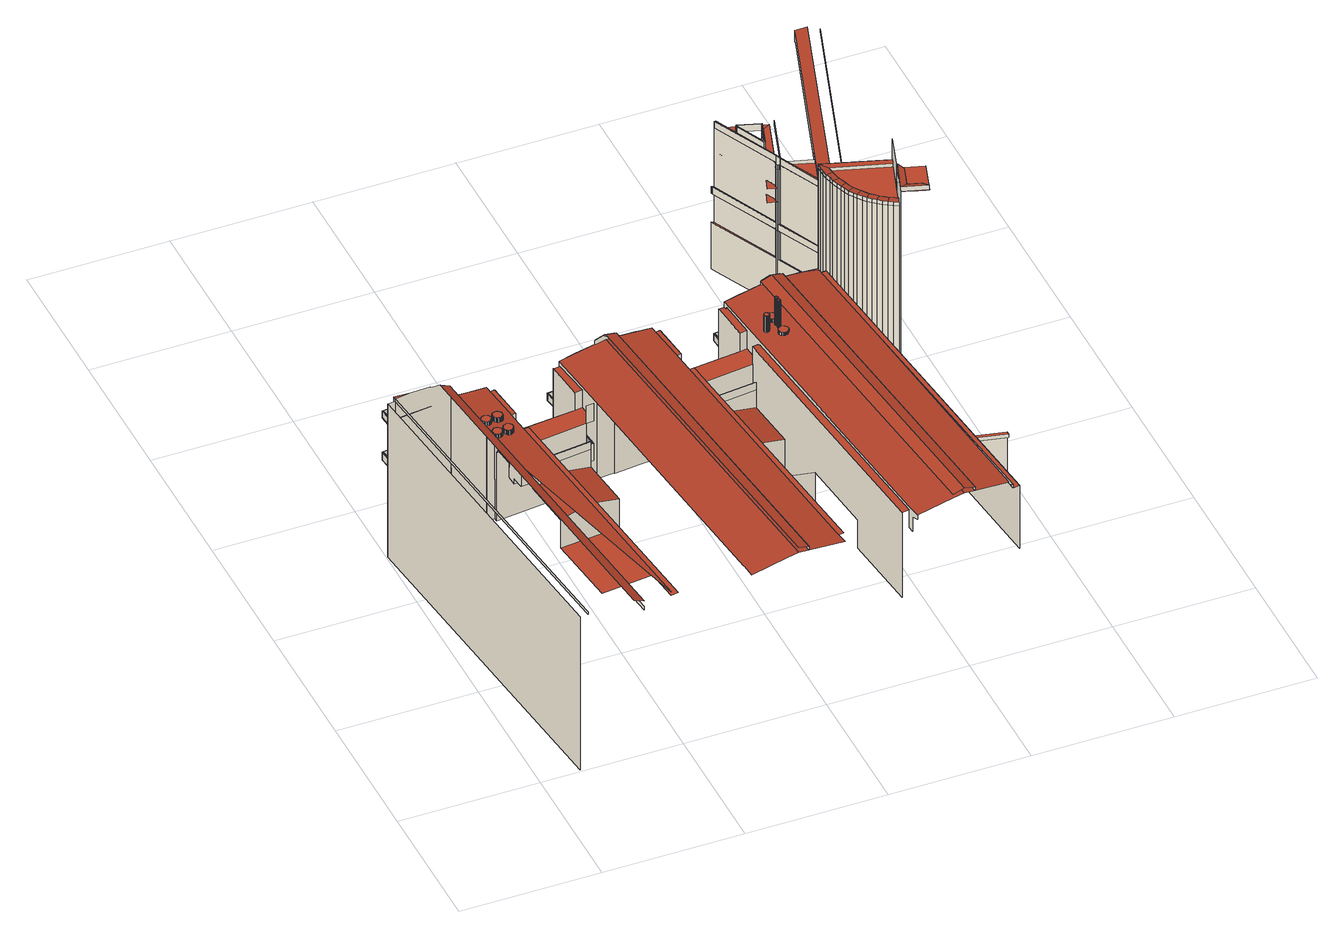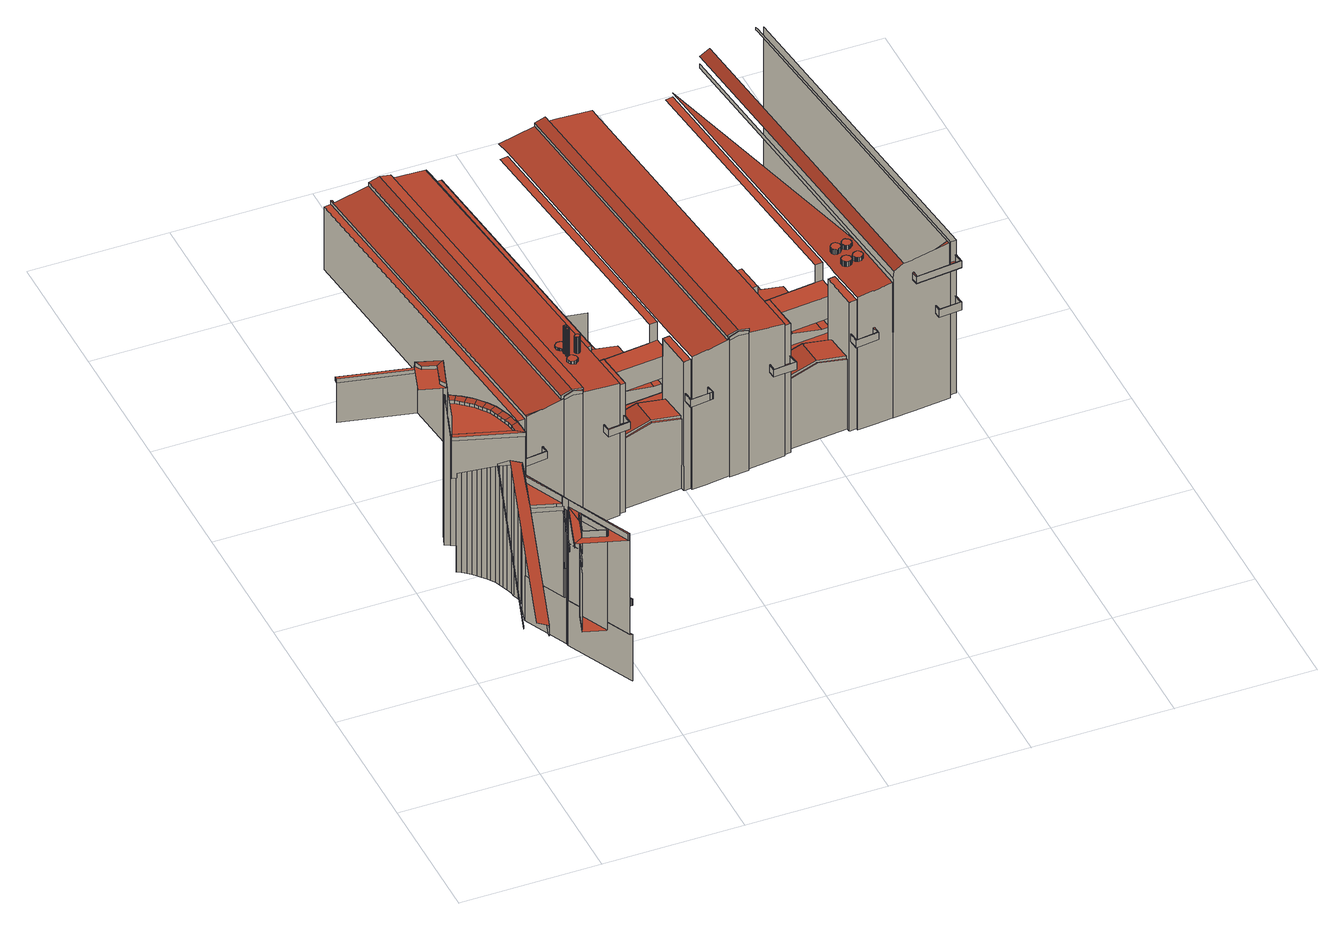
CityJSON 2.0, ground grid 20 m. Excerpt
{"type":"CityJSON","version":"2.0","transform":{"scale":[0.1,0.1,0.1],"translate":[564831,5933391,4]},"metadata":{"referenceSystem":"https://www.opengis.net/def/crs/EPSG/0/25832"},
"CityObjects":{
"building1":{"type":"Building","attributes":{"Grundfläche 2D":"19094.941454","Grundhöhe NN":"4.316"},"children":["building1-1","building1-2","building1-3","building1-4","building1-5","building1-6","building1-7","building1-8","building1-9","building1-10","building1-11","building1-12","building1-13","building1-14","building1-15","building1-16","building1-17","building1-18","building1-19","building1-20","building1-21","building1-22","building1-23","building1-24","building1-25","building1-26","building1-27","building1-28","building1-29"],"geometry":[{"type":"MultiSurface","lod":"3","boundaries":[[[0,1,2,3]],[[4,5,6,7,8,9,10,11,12]],[[13,14,15,16]],[[13,16,17,18,19,20,18,21,22,0,3,23,12,11,24]],[[17,25,26,18]],[[27,21,18,26]],[[28,29,30,20,19,18,26,31]],[[26,18,20,30,29,28]],[[9,8,32]],[[11,10,33,34,35,14,13,24]],[[32,8,36]],[[15,37,38,39,25,17,16]],[[14,35,37,15]],[[40,41,42,43]],[[33,10,9,32,36,44,45,43,42,46,47,48,49,27,26,28,31,26,25,39,38,34]],[[35,34,38,37]],[[50,51,52,47,46,53,54,55,56,57]],[[58,59,60,61]],[[62,63,51,50,57,64,65,66,67]],[[68,69,70,71,72,52,51,63,62,67,69,68,73]],[[74,75,76,77,78,79]],[[80,79,78,81]],[[82,83,61,60]],[[84,74,79,80]],[[73,68,69,85,86,87,88,89]],[[76,90,91,77]],[[92,93,94,95]],[[85,96,70,69]],[[97,98,99,100,95,94]],[[101,102,103,104]],[[105,106,107,108,109,97,94,93,91,90,110,111]],[[112,113,96,85,86,87,86,85,100,99,98,97,109]],[[114,115,116,117]],[[118,84,80,119]],[[101,115,114,120,102]],[[111,121,122,105]],[[123,124,107,106]],[[118,125,126,127,75,74,84]],[[128,129,130,131,81,78,77,91]],[[80,81,131,132,119]],[[76,75,127,133,134,135,110,90]],[[136,137,138,139,140,141]],[[140,139,104,103,142]],[[111,110,135,143,121]],[[93,92,83,82,144,145,146,147]],[[122,148,149,123,106,105]],[[144,82,137,136]],[[102,120,142,103]],[[91,93,147,128]],[[150,151,108,107,124]],[[125,118,119,132]],[[121,143,148,122]],[[150,124,123,149]],[[152,132,131,130]],[[145,144,153,154]],[[126,125,132,152]],[[134,133,129,128]],[[147,146,155,156]],[[149,148,143,135,134,128,147,156,157,158,151,150]],[[152,130,129,133,127,126]],[[159,160,161,157,156,155]],[[162,163,164,165,166,158,157,161,160,159,163,162,167]],[[164,163,168,169]],[[170,171,172,173,174,175,176,177,178,179,180,181,182]],[[167,162,163,168,183,184,185,186]],[[184,168,163,162,167,186,185]],[[183,168,174,173,172,171,187,169,168,184]],[[188,189,190,191,192]],[[188,192,193,194]],[[195,187,171,170]],[[196,197,195,170,182]],[[181,198,199,200,190,189,188,194,201]],[[202,196,182,181,180,193,203,204,205,206,207,208,209]],[[210,197,196,202]],[[211,212,213,214,215,216]],[[217,218,219,220,221,210,202,209,208,207,218,217,222]],[[223,224,225,226,227,228,229,230]],[[223,231,232,224]],[[231,223,230,233]],[[234,235,212,211]],[[222,217,218,236,237,238,239,240]],[[241,242,243,244]],[[245,229,228,246]],[[218,236,247,219]],[[248,249,250,251,241,244]],[[252,253,254,255]],[[256,257,258,259,260,248,244,243,245,246,261,262]],[[263,264,265,266]],[[267,268,247,236,237,238,237,236,251,250,249,248,260]],[[269,263,266,270,271]],[[272,232,231,273]],[[274,275,256,262]],[[252,265,264,276,253]],[[277,278,258,257]],[[279,280,234,281]],[[226,282,283,227]],[[272,284,285,286,225,224,232]],[[230,229,245,287,288,289,290,233]],[[291,292,293,255,254]],[[242,235,234,280,294,295,296,243]],[[231,233,290,297,273]],[[279,281,298,293,292,299]],[[262,261,300,301,274]],[[275,302,303,277,257,256]],[[291,276,264,263,269,304,305,306,307,308,309,310,311,312,313,314,315,280,279,299,292]],[[261,246,228,227,283,316,317,300]],[[245,243,296,287]],[[318,319,259,258,278]],[[291,254,253,276]],[[320,321,295,294,322,323,324,325,326,327,328,329,330,331,332,333,334,335]],[[312,323,322,315,314,313]],[[284,272,273,297]],[[302,275,274,301]],[[318,278,277,303]],[[336,285,284,297]],[[336,297,290,289]],[[294,280,315,322]],[[303,302,301,300,317,287,296,337,338,339,319,318]],[[337,296,295,321]],[[287,317,316,288]],[[283,282,286,285,336,289,288,316]],[[320,340,341,338,337,321]],[[342,335,343,344,345,339,338,341,340,320,335,342,346]],[[347,348,349,350,351,352,333,332,331,330,353,354]],[[355,343,335,334]],[[356,357,358,346,342,335,334,359]],[[360,361,362,363,364]],[[365,366,355,334,359,356,359,334,333,352,351,350,367]],[[364,368,369,370,360]],[[369,368,371,372]],[[373,367,350,349]],[[374,375,376,377,378,379,348,347,354,371,380]],[[381,362,361,360,370,369,372,382,347,383]],[[379,384,373,349,348]],[[385,384,379,378]],[[386,387,388,389,390,391,392,393,394]],[[395,396,376,375,397,398,399]],[[400,395,401,402,403,385,378,377,404,396,395,400,405]],[[398,397,392,391,406,407]],[[404,377,376]],[[408,409,410,411,399,395,400,405]],[[396,404,376]],[[395,399,412,401]],[[413,414,412,399,411,410,411,399,398,407,406,391,390]],[[415,416,417,387,386]],[[418,389,388,419]],[[420,421,422,423]],[[424,425,421,420]],[[421,426,427,422]],[[425,428,426,421]],[[429,420,423,430]],[[431,424,420,429]],[[426,432,433,427]],[[428,434,432,426]],[[435,436,437,438,439,440]],[[441,429,430,442]],[[443,431,429,441]],[[432,444,445,433]],[[434,446,444,432]],[[447,441,442,448]],[[449,443,441,447]],[[444,450,451,445]],[[446,452,450,444]],[[438,453,454,455,456,457,458,440,439]],[[459,460,461,462]],[[463,447,448,464]],[[465,449,447,463]],[[450,466,467,451]],[[452,468,466,450]],[[423,422,427,469,470,471]],[[472,463,464,473]],[[474,465,463,472]],[[442,430,423,471,475,476]],[[466,477,478,467]],[[468,479,477,466]],[[480,481,482,483,484,485,486,487,485,488,489,490,488,456,455,491,492,493,491,480,494,495]],[[427,433,445,496,497,469]],[[464,448,442,476,498,499,473]],[[500,501,502,501]],[[503,504,505,504]],[[445,451,467,506,507,496]],[[477,508,509,478]],[[479,510,508,477]],[[471,470,511,512]],[[470,469,513,511]],[[475,471,512,514]],[[469,497,515,513]],[[476,475,514,516]],[[500,517,518,519,520,521,522,480,495,494,502,501]],[[503,523,524,525,526,527,528,491,493,492,505,504]],[[518,517,500,501,502,494,480,522,521,520,519]],[[524,523,503,504,505,492,491,528,527,526,525]],[[529,515,497,496]],[[530,531,532,533]],[[534,535,536,537]],[[538,524,525,539]],[[525,524,518,519]],[[530,519,518,531]],[[540,520,519,530]],[[531,541,542,532]],[[534,543,544,535]],[[538,545,523,524]],[[540,530,533,546]],[[526,525,519,520]],[[437,537,536,547,438]],[[548,539,525,526,549]],[[524,523,550,517,518]],[[551,541,531,518,517]],[[508,552,553,509]],[[510,554,552,508]],[[498,476,516,555]],[[546,556,557,540]],[[540,557,521,520]],[[558,548,549,526,527,559]],[[453,438,547,560]],[[527,526,520,521]],[[541,561,562,542]],[[563,564,565,544,543]],[[566,567,503,523,545]],[[541,551,517,500,568,561]],[[517,550,523,503,569,500]],[[570,529,496,507]],[[571,561,568,500,569,503,567,566,572,573]],[[561,571,574,562]],[[564,575,576,565]],[[454,453,560,461,460,558,559,527,528,491,455]],[[557,577,481,480,522,521]],[[467,478,509,578,579,506]],[[499,498,555,580]],[[481,577,557,556,581,482]],[[491,528,527,521,522,480]],[[575,582,583,584,585,571,573,572,586,587,576]],[[507,506,588,570]],[[589,482,481,590]],[[584,591,592,574,571,585]],[[593,589,590,594]],[[552,595,596,553]],[[554,597,595,552]],[[506,579,598,588]],[[563,599,600,564]],[[601,602,603,604]],[[586,605,606,587]],[[579,578,607,598]],[[608,609,591,584,583]],[[610,608,583,582,575,564,600]],[[509,553,596,611,612,578]],[[595,613,614,596]],[[597,615,613,595]],[[616,617,602,601,618,619,620,621,622,623,483,482,589,593]],[[578,612,624,607]],[[603,625,626,627,604]],[[628,629,630,631,632,472,463,447,441,429,420,421,426,432,444,450,466,477,508,552,595,613,633,634,635,636]],[[637,638,625,603,602,617,639,640]],[[641,642,643,644,645]],[[613,633,646,614]],[[418,419,633,613,615]],[[612,611,647,624]],[[648,649,650,591,609,651]],[[596,614,646,652,653,611]],[[611,653,654,647]],[[655,656,657,584,591,650,649,648]],[[633,634,658,646]],[[419,659,634,633]],[[660,661,662,663,664,665]],[[666,667,637,640]],[[619,668,639,617]],[[655,648,649,656]],[[653,652,669,654]],[[594,670,621,593]],[[634,635,671,658]],[[659,672,635,634]],[[660,673,674,675,676,661]],[[626,625,638,677]],[[646,658,671,678,679,652]],[[619,617,616,593,621,620]],[[680,669,652,679]],[[636,678,671,635]],[[679,678,636,680]],[[635,672,681,682,683,684,685,686,629,628,636]],[[687,688,689,690,691,692,693,685,684,683,682,694,695]],[[643,642,696,474,472,632,697,698,699]],[[700,473,499,701]],[[655,664,663,648]],[[632,472,473,700]],[[701,499,580,631]],[[630,629,686,702]],[[703,704,705,706,707,708,664,655,648,651,609,608,610,600,599,696,642],[709,606,605,710,711,712,713]],[[702,714,715,700,632,631,630]],[[641,645,716,717,718,719]],[[705,704,703,642,641,719,718,717]],[[643,720,721,644]]],"semantics":{"surfaces":[{"type":"WallSurface"},{"type":"RoofSurface"},{"type":"GroundSurface"}],"values":[0,0,0,0,0,0,1,2,1,1,1,2,0,1,0,0,0,1,1,0,0,0,0,1,1,0,0,0,1,1,0,0,1,1,0,1,1,0,2,0,1,1,0,0,1,0,0,1,0,0,1,1,1,0,0,1,0,0,0,0,1,0,0,1,1,2,0,1,0,0,0,0,1,0,1,0,0,1,0,0,1,0,0,0,1,1,0,1,0,0,1,1,0,1,0,0,0,2,0,1,0,1,0,0,0,1,0,0,1,0,1,1,1,1,1,0,0,0,0,0,0,1,0,1,0,1,1,0,1,0,0,1,0,0,0,0,0,0,1,1,2,1,0,0,0,0,0,0,0,0,0,0,0,0,0,0,0,0,0,0,0,0,0,1,0,0,0,0,0,1,0,0,1,0,0,0,1,1,0,0,1,0,0,0,0,0,0,0,1,1,2,2,0,0,0,0,0,0,0,0,0,0,0,0,0,0,0,0,0,0,0,0,0,0,0,0,0,0,0,0,0,0,0,0,0,0,0,1,0,0,0,0,0,0,0,0,0,0,0,0,0,0,0,0,1,1,0,0,1,0,1,1,0,0,0,0,0,1,1,0,0,0,0,0,0,0,0,0,0,0,0,0,0,1,1,0,0,0,0,1,0,1,0,0,0,0,0,0,1,0,0]}}]},
"building1-1":{"type":"BuildingInstallation","parents":["building1"],"geometry":[{"type":"MultiSurface","lod":"3","boundaries":[[[722,723,724,725,726,727,728,729]],[[727,726,19,730]],[[728,727,730,731]],[[731,31,729,728]],[[28,722,729,31]],[[28,29,723,722]],[[29,30,724,723]],[[30,20,725,724]],[[19,726,725,20]]],"semantics":{"surfaces":[{"type":"RoofSurface"},{"type":"WallSurface"}],"values":[0,1,1,1,1,1,1,1,1]}}]},
"building1-2":{"type":"BuildingInstallation","parents":["building1"],"geometry":[{"type":"MultiSurface","lod":"3","boundaries":[[[732,733,734,735,736,737,738,739]],[[34,35,736,735]],[[14,737,736,35]],[[14,13,738,737]],[[24,739,738,13]],[[732,739,24,740]],[[740,741,733,732]],[[741,33,734,733]],[[34,735,734,33]]],"semantics":{"surfaces":[{"type":"RoofSurface"},{"type":"WallSurface"}],"values":[0,1,1,1,1,1,1,1,1]}}]},
"building1-3":{"type":"BuildingInstallation","parents":["building1"],"geometry":[{"type":"MultiSurface","lod":"3","boundaries":[[[742,743,744,745,746,747,748,749,750,751,752,753,754,755,756,757,758,759,760,761,762,763,764,765,766,767,768,769,770,771,772,773]],[[774,775,746,745]],[[775,776,747,746]],[[744,743,742,777,778,779]],[[779,774,745,744]],[[776,780,748,747]],[[780,781,749,748]],[[781,782,750,749]],[[782,783,751,750]],[[783,784,752,751]],[[753,752,784,785]],[[785,786,754,753]],[[786,787,755,754]],[[787,788,756,755]],[[788,789,757,756]],[[789,790,758,757]],[[790,791,759,758]],[[791,792,760,759]],[[792,793,761,760]],[[793,794,762,761]],[[794,795,763,762]],[[795,796,764,763]],[[796,797,765,764]],[[797,798,766,765]],[[798,799,767,766]],[[799,800,768,767]],[[769,768,800,801]],[[801,802,803,771,770,769]],[[803,804,772,771]],[[804,805,773,772]],[[805,777,742,773]]],"semantics":{"surfaces":[{"type":"RoofSurface"},{"type":"WallSurface"}],"values":[0,1,1,1,1,1,1,1,1,1,1,1,1,1,1,1,1,1,1,1,1,1,1,1,1,1,1,1,1,1,1]}}]},
"building1-4":{"type":"BuildingInstallation","parents":["building1"],"geometry":[{"type":"MultiSurface","lod":"3","boundaries":[[[806,807,808,809,810,811,812,813,814,815,816,817,818,819,820,821,822,823,824,825,826,827,828,829,830,831,832,833,834,835]],[[836,837,809,808]],[[837,838,810,809]],[[839,840,807,806]],[[840,836,808,807]],[[838,841,811,810]],[[841,842,812,811]],[[842,843,813,812]],[[843,844,814,813]],[[844,845,815,814]],[[816,815,845,846]],[[817,816,846,847]],[[847,848,818,817]],[[848,849,819,818]],[[849,850,820,819]],[[850,851,821,820]],[[851,852,822,821]],[[852,853,823,822]],[[853,854,824,823]],[[854,855,825,824]],[[855,856,826,825]],[[856,857,827,826]],[[857,858,828,827]],[[829,828,858,859]],[[859,860,830,829]],[[860,861,831,830]],[[861,862,832,831]],[[833,832,862,863]],[[863,864,834,833]],[[864,865,835,834]],[[865,839,806,835]]],"semantics":{"surfaces":[{"type":"RoofSurface"},{"type":"WallSurface"}],"values":[0,1,1,1,1,1,1,1,1,1,1,1,1,1,1,1,1,1,1,1,1,1,1,1,1,1,1,1,1,1,1]}}]},
"building1-5":{"type":"BuildingInstallation","parents":["building1"],"geometry":[{"type":"MultiSurface","lod":"3","boundaries":[[[866,867,868,869,870,871,872,873,874,875,876,877,878,879,880,881,882,883,884,885,886,887,888,889,890,891,892,893,894,895,896]],[[897,898,879,878]],[[898,899,880,879]],[[900,901,877,876]],[[901,897,878,877]],[[899,902,881,880]],[[902,903,882,881]],[[903,904,883,882]],[[904,905,884,883]],[[905,906,885,884]],[[886,885,906,907]],[[907,908,887,886]],[[908,909,888,887]],[[909,910,889,888]],[[910,911,890,889]],[[911,912,891,890]],[[912,913,892,891]],[[913,914,893,892]],[[914,915,894,893]],[[915,916,895,894]],[[916,917,896,895]],[[917,918,866,896]],[[918,919,867,866]],[[919,920,868,867]],[[920,921,869,868]],[[921,922,870,869]],[[922,923,871,870]],[[923,924,872,871]],[[873,872,924,925]],[[925,926,874,873]],[[926,927,875,874]],[[927,900,876,875]]],"semantics":{"surfaces":[{"type":"RoofSurface"},{"type":"WallSurface"}],"values":[0,1,1,1,1,1,1,1,1,1,1,1,1,1,1,1,1,1,1,1,1,1,1,1,1,1,1,1,1,1,1,1]}}]},
"building1-6":{"type":"BuildingInstallation","parents":["building1"],"geometry":[{"type":"MultiSurface","lod":"3","boundaries":[[[928,929,930,931,932,933,934,935,936,937,938,939,940,941,942,943,944,945,946,947,948,949,950,951,952,953,954,955,956,957,958,959]],[[960,961,937,936]],[[961,962,938,937]],[[963,964,935,934]],[[964,960,936,935]],[[962,965,939,938]],[[965,966,940,939]],[[966,967,941,940]],[[942,941,967,968]],[[968,969,943,942]],[[969,970,944,943]],[[970,971,945,944]],[[971,972,946,945]],[[948,947,946,972,973,974]],[[974,975,949,948]],[[975,976,950,949]],[[976,977,951,950]],[[977,978,952,951]],[[978,979,953,952]],[[979,980,954,953]],[[980,981,955,954]],[[957,956,955,981,982,983]],[[983,984,958,957]],[[984,985,959,958]],[[985,986,928,959]],[[986,987,929,928]],[[987,988,930,929]],[[988,989,931,930]],[[989,990,932,931]],[[933,932,990,991]],[[991,963,934,933]]],"semantics":{"surfaces":[{"type":"RoofSurface"},{"type":"WallSurface"}],"values":[0,1,1,1,1,1,1,1,1,1,1,1,1,1,1,1,1,1,1,1,1,1,1,1,1,1,1,1,1,1,1]}}]},
"building1-7":{"type":"BuildingInstallation","parents":["building1"],"geometry":[{"type":"MultiSurface","lod":"3","boundaries":[[[992,993,994,995,996,997,998,999]],[[68,996,995,73]],[[68,1000,997,996]],[[998,997,1000,1001]],[[999,998,1001,86]],[[999,86,87,992]],[[87,88,993,992]],[[88,89,994,993]],[[89,73,995,994]]],"semantics":{"surfaces":[{"type":"RoofSurface"},{"type":"WallSurface"}],"values":[0,1,1,1,1,1,1,1,1]}}]},
"building1-8":{"type":"BuildingInstallation","parents":["building1"],"geometry":[{"type":"MultiSurface","lod":"3","boundaries":[[[1002,1003,1004,1005]],[[1005,1004,138,139]],[[1002,1005,139,140]],[[1003,1002,140,141]],[[1004,1003,141,138]]],"semantics":{"surfaces":[{"type":"RoofSurface"},{"type":"WallSurface"}],"values":[0,1,1,1,1]}}]},
"building1-9":{"type":"BuildingInstallation","parents":["building1"],"geometry":[{"type":"MultiSurface","lod":"3","boundaries":[[[1006,1007,1008,1009,1010,1011,1012,1013]],[[184,185,1012,1011]],[[1013,1012,185,186]],[[186,167,1006,1013]],[[1006,167,162,1007]],[[1008,1007,162,1014]],[[1009,1008,1014,1015]],[[183,1010,1009,1015]],[[1010,183,184,1011]]],"semantics":{"surfaces":[{"type":"RoofSurface"},{"type":"WallSurface"}],"values":[0,1,1,1,1,1,1,1,1]}}]},
"building1-10":{"type":"BuildingInstallation","parents":["building1"],"geometry":[{"type":"MultiSurface","lod":"3","boundaries":[[[1016,1017,1018,1019,1020]],[[1019,1018,1021,1022,1023]],[[201,1020,1019,1023,198,181]],[[170,1021,1018,1017,196,182]],[[198,1023,1022,1021,170,171]],[[196,1017,1016,1020,201,202]]],"semantics":{"surfaces":[{"type":"RoofSurface"},{"type":"WallSurface"}],"values":[0,0,1,1,1,1]}}]},
"building1-11":{"type":"BuildingInstallation","parents":["building1"],"geometry":[{"type":"MultiSurface","lod":"3","boundaries":[[[1024,1025,1026,1027,1028,1029,1030,1031]],[[217,1028,1027,222]],[[217,1032,1029,1028]],[[1030,1029,1032,1033]],[[1031,1030,1033,237]],[[238,1024,1031,237]],[[238,239,1025,1024]],[[239,240,1026,1025]],[[240,222,1027,1026]]],"semantics":{"surfaces":[{"type":"RoofSurface"},{"type":"WallSurface"}],"values":[0,1,1,1,1,1,1,1,1]}}]},
"building1-12":{"type":"BuildingInstallation","parents":["building1"],"geometry":[{"type":"MultiSurface","lod":"3","boundaries":[[[1034,1035,1036,1037]],[[1037,1036,292,299]],[[1034,1037,299,298]],[[1035,1034,298,293]],[[1036,1035,293,292]]],"semantics":{"surfaces":[{"type":"RoofSurface"},{"type":"WallSurface"}],"values":[0,1,1,1,1]}}]},
"building1-13":{"type":"BuildingInstallation","parents":["building1"],"geometry":[{"type":"MultiSurface","lod":"3","boundaries":[[[1038,1039,1040,1041,1042,1043,1044,1045,1046,1047,1048,1049,1050,1051,1052,1053,1054,1055,1056,1057,1058,1059,1060]],[[1042,1041,1061,1062]],[[1043,1042,1062,1063]],[[1044,1043,1063,1064]],[[1045,1044,1064,1065]],[[1046,1045,1065,1066]],[[1047,1046,1066,1067]],[[1048,1047,1067,1068]],[[1049,1048,1068,1069]],[[1050,1049,1069,1070]],[[1051,1050,1070,1071]],[[1052,1051,1071,1072]],[[1053,1052,1072,1073]],[[1054,1053,1073,1074]],[[1055,1054,1074,1075]],[[1056,1055,1075,1076]],[[1057,1056,1076,1077]],[[1057,1077,1078]],[[1058,1057,1078,1079]],[[1059,1058,1079,1080]],[[1060,1059,1080,1081]],[[1038,1060,1081,1082]],[[1039,1038,1082,1083]],[[1040,1039,1083,1084]],[[1041,1040,1084,1061]]],"semantics":{"surfaces":[{"type":"RoofSurface"},{"type":"WallSurface"}],"values":[0,1,1,1,1,1,1,1,1,1,1,1,1,1,1,1,1,1,1,1,1,1,1,1,1]}}]},
"building1-14":{"type":"BuildingInstallation","parents":["building1"],"geometry":[{"type":"MultiSurface","lod":"3","boundaries":[[[1085,1086,1087,1088,1089,1090,1091,1092]],[[357,358,1092,1091]],[[358,346,1085,1092]],[[1085,346,342,1086]],[[1087,1086,342,1093]],[[1088,1087,1093,1094]],[[1094,359,1089,1088]],[[1089,359,356,1090]],[[356,357,1091,1090]]],"semantics":{"surfaces":[{"type":"RoofSurface"},{"type":"WallSurface"}],"values":[0,1,1,1,1,1,1,1,1]}}]},
"building1-15":{"type":"BuildingInstallation","parents":["building1"],"geometry":[{"type":"MultiSurface","lod":"3","boundaries":[[[1095,1096,1097,1098,1099,1100,1101,1102,1103,1104,1105,1106,1107,1108,1109,1110,1111,1112,1113,1114,1115,1116,1117,1118,1119,1120,1121,1122,1123,1124]],[[1103,1102,1125,1126]],[[1100,1099,1127,1128]],[[1101,1100,1128,1129]],[[1102,1101,1129,1125]],[[1104,1103,1126,1130]],[[1105,1104,1130,1131]],[[1106,1105,1131,1132]],[[1107,1106,1132,1133]],[[1108,1107,1133,1134]],[[1109,1108,1134,1135]],[[1110,1109,1135,1136]],[[1111,1110,1136,1137]],[[1112,1111,1137,1138]],[[1113,1112,1138,1139]],[[1114,1113,1139,1140]],[[1115,1114,1140,1141]],[[1116,1115,1141,1142]],[[1117,1116,1142,1143]],[[1118,1117,1143,1144]],[[1119,1118,1144,1145]],[[1120,1119,1145,1146]],[[1121,1120,1146,1147]],[[1122,1121,1147,1148]],[[1123,1122,1148,1149]],[[1124,1123,1149,1150]],[[1095,1124,1150,1151]],[[1096,1095,1151,1152]],[[1097,1096,1152,1153]],[[1098,1097,1153,1154]],[[1099,1098,1154,1127]]],"semantics":{"surfaces":[{"type":"RoofSurface"},{"type":"WallSurface"}],"values":[0,1,1,1,1,1,1,1,1,1,1,1,1,1,1,1,1,1,1,1,1,1,1,1,1,1,1,1,1,1,1]}}]},
"building1-16":{"type":"BuildingInstallation","parents":["building1"],"geometry":[{"type":"MultiSurface","lod":"3","boundaries":[[[1155,1156,1157,1158,1159,1160,1161,1162,1163,1164,1165,1166,1167,1168,1169,1170]],[[1171,1172,1158,1157]],[[1173,1174,1156,1155]],[[1174,1171,1157,1156]],[[1172,1175,1159,1158]],[[1175,1176,1160,1159]],[[1176,1177,1161,1160]],[[1177,1178,1162,1161]],[[1178,1179,1163,1162]],[[1179,1180,1164,1163]],[[1180,1181,1165,1164]],[[1181,1182,1166,1165]],[[1182,1183,1167,1166]],[[1183,1184,1168,1167]],[[1184,1185,1169,1168]],[[1185,1186,1170,1169]],[[1186,1173,1155,1170]]],"semantics":{"surfaces":[{"type":"RoofSurface"},{"type":"WallSurface"}],"values":[0,1,1,1,1,1,1,1,1,1,1,1,1,1,1,1,1]}}]},
"building1-17":{"type":"BuildingInstallation","parents":["building1"],"geometry":[{"type":"MultiSurface","lod":"3","boundaries":[[[1187,1188,1189,1190,1191,1192,1193,1194,1195,1196,1197,1198,1199,1200,1201]],[[1190,1189,1202,1203]],[[1189,1188,1204,1202]],[[1191,1190,1203,1205]],[[1192,1191,1205,1206]],[[1193,1192,1206,1207]],[[1194,1193,1207,1208]],[[1195,1194,1208,1209]],[[1196,1195,1209,1210]],[[1197,1196,1210,1211]],[[1198,1197,1211,1212]],[[1199,1198,1212,1213]],[[1200,1199,1213,1214]],[[1201,1200,1214,1215]],[[1187,1201,1215,1216]],[[1188,1187,1216,1204]]],"semantics":{"surfaces":[{"type":"RoofSurface"},{"type":"WallSurface"}],"values":[0,1,1,1,1,1,1,1,1,1,1,1,1,1,1,1]}}]},
"building1-18":{"type":"BuildingInstallation","parents":["building1"],"geometry":[{"type":"MultiSurface","lod":"3","boundaries":[[[1217,1218,1219,1220,1221,1222,1223,1224,1225,1226,1227,1228,1229,1230,1231,1232,1233,1234,1235,1236,1237,1238,1239,1240,1241,1242,1243,1244,1245,1246]],[[1222,1221,1247,1248]],[[1219,1218,1249,1250]],[[1220,1219,1250,1251]],[[1221,1220,1251,1247]],[[1223,1222,1248,1252]],[[1224,1223,1252,1253]],[[1225,1224,1253,1254]],[[1226,1225,1254,1255]],[[1227,1226,1255,1256]],[[1228,1227,1256,1257]],[[1229,1228,1257,1258]],[[1230,1229,1258,1259]],[[1231,1230,1259,1260]],[[1232,1231,1260,1261]],[[1233,1232,1261,1262]],[[1234,1233,1262,1263]],[[1235,1234,1263,1264]],[[1236,1235,1264,1265]],[[1266,1237,1236,1265]],[[1238,1237,1266,1267]],[[1239,1238,1267,1268]],[[1240,1239,1268,1269]],[[1241,1240,1269,1270]],[[1242,1241,1270,1271]],[[1243,1242,1271,1272]],[[1244,1243,1272,1273]],[[1245,1244,1273,1274]],[[1246,1245,1274,1275]],[[1217,1246,1275,1276]],[[1218,1217,1276,1249]]],"semantics":{"surfaces":[{"type":"RoofSurface"},{"type":"WallSurface"}],"values":[0,1,1,1,1,1,1,1,1,1,1,1,1,1,1,1,1,1,1,1,1,1,1,1,1,1,1,1,1,1,1]}}]},
"building1-19":{"type":"BuildingInstallation","parents":["building1"],"geometry":[{"type":"MultiSurface","lod":"3","boundaries":[[[1277,1278,1279,1280,1281]],[[1280,1279,1282,1283,1284]],[[382,1281,1280,1284,383,347]],[[349,1282,1279,1278,379,348]],[[383,1284,1283,1282,349,350]],[[379,1278,1277,1281,382,378]]],"semantics":{"surfaces":[{"type":"RoofSurface"},{"type":"WallSurface"}],"values":[0,0,1,1,1,1]}}]},
"building1-20":{"type":"BuildingInstallation","parents":["building1"],"geometry":[{"type":"MultiSurface","lod":"3","boundaries":[[[1285,1286,1287,1288,1289,1290,1291,1292]],[[400,1286,1285,405]],[[400,1293,1287,1286]],[[1288,1287,1293,1294]],[[1289,1288,1294,411]],[[410,1290,1289,411]],[[410,409,1291,1290]],[[409,408,1292,1291]],[[408,405,1285,1292]]],"semantics":{"surfaces":[{"type":"RoofSurface"},{"type":"WallSurface"}],"values":[0,1,1,1,1,1,1,1,1]}}]},
"building1-21":{"type":"BuildingInstallation","parents":["building1"],"geometry":[{"type":"MultiSurface","lod":"3","boundaries":[[[1295,1296,1297,1298]],[[386,1296,1295,415]],[[386,394,1297,1296]],[[394,1299,1298,1297]],[[1299,415,1295,1298]]],"semantics":{"surfaces":[{"type":"RoofSurface"},{"type":"WallSurface"}],"values":[0,1,1,1,1]}}]},
"building1-22":{"type":"BuildingInstallation","parents":["building1"],"geometry":[{"type":"MultiSurface","lod":"3","boundaries":[[[559,1300,1301,1302,1303,1304,549]],[[460,459,1301,1300]],[[1301,459,1305,1302]],[[1303,1302,1305,1306]],[[548,549,1304,1303,1306,1307]],[[549,548,558,559]],[[559,558,460,1300]]],"semantics":{"surfaces":[{"type":"RoofSurface"},{"type":"WallSurface"}],"values":[0,1,1,1,1,1,1]}}]},
"building1-23":{"type":"BuildingInstallation","parents":["building1"],"geometry":[{"type":"MultiSurface","lod":"3","boundaries":[[[1308,1309,1310,1311,1312,1313]],[[589,1309,1308,482]],[[593,1310,1309,589]],[[1311,1310,593,622]],[[623,1312,1311,622]],[[483,1313,1312,623]],[[483,482,1308,1313]]],"semantics":{"surfaces":[{"type":"RoofSurface"},{"type":"WallSurface"}],"values":[0,1,1,1,1,1,1]}}]},
"building1-24":{"type":"BuildingInstallation","parents":["building1"],"geometry":[{"type":"MultiSurface","lod":"3","boundaries":[[[1310,1309,1308,1314,1315,1316]],[[481,584,591,1314,1308,482]],[[649,1316,1315,1314,591,584,657,656]],[[656,594,593,1310,1316,649]],[[1309,1310,593,594,590,589]],[[1308,1309,589,590,481,482]]],"semantics":{"surfaces":[{"type":"RoofSurface"},{"type":"WallSurface"}],"values":[0,1,1,1,1,1]}}]},
"building1-25":{"type":"BuildingInstallation","parents":["building1"],"geometry":[{"type":"MultiSurface","lod":"3","boundaries":[[[1317,573,567,1318,1319]],[[605,586,1317,1319]],[[1317,586,572,573]],[[567,573,572,566]],[[710,1318,567,566]],[[605,1319,1318,710]]],"semantics":{"surfaces":[{"type":"RoofSurface"},{"type":"WallSurface"}],"values":[0,1,1,1,1,1]}}]},
"building1-26":{"type":"BuildingInstallation","parents":["building1"],"geometry":[{"type":"MultiSurface","lod":"3","boundaries":[[[1320,1321,1316,1315,1314]],[[1316,1321,651,649]],[[591,1314,1315,1316,649,650]],[[609,1320,1314,591]],[[651,1321,1320,609]]],"semantics":{"surfaces":[{"type":"RoofSurface"},{"type":"WallSurface"}],"values":[0,1,1,1,1]}}]},
"building1-27":{"type":"BuildingInstallation","parents":["building1"],"geometry":[{"type":"MultiSurface","lod":"3","boundaries":[[[1322,1323,1324,1325,1326,1327,1328,1329,1330,1331]],[[1328,1327,620,1332]],[[1329,1328,1332,1333]],[[1330,1329,1333,1334]],[[1334,616,1331,1330]],[[617,1322,1331,616]],[[617,602,1323,1322]],[[602,601,1324,1323]],[[601,618,1325,1324]],[[618,619,1326,1325]],[[620,1327,1326,619]]],"semantics":{"surfaces":[{"type":"RoofSurface"},{"type":"WallSurface"}],"values":[0,1,1,1,1,1,1,1,1,1,1]}}]},
"building1-28":{"type":"BuildingInstallation","parents":["building1"],"geometry":[{"type":"MultiSurface","lod":"3","boundaries":[[[1327,1326,1322,1331]],[[617,616,1331,1322]],[[1322,1326,619,617]],[[1327,1331,616,620]],[[620,619,1326,1327]]],"semantics":{"surfaces":[{"type":"RoofSurface"},{"type":"WallSurface"}],"values":[0,1,1,1,1]}}]},
"building1-29":{"type":"BuildingInstallation","parents":["building1"],"geometry":[{"type":"MultiSurface","lod":"3","boundaries":[[[1335,1336,1337,1338]],[[1337,1339,1340,1338]],[[1335,1341,1342,1343,1336]],[[1336,1343,1342,1344,1345,1337]],[[1337,1345,1344,1346,1347,1339]],[[1347,1346,1348,1340,1339]],[[1338,1340,1348,1349]],[[1335,1338,1349,1341]]],"semantics":{"surfaces":[{"type":"RoofSurface"},{"type":"WallSurface"}],"values":[0,0,1,1,1,1,1,1]}}]}
},
"vertices":[
[2,499,3],[57,3,3],[57,3,256],[2,499,256],[68,7,256],[69,4,256],[69,4,260],[68,7,260],[13,500,260],[13,505,260],[13,505,222],[13,500,222],[13,500,256],[3,499,222],[1,515,222],[1,515,221],[3,499,221],[13,500,221],[13,500,152],[4,499,152],[3,499,152],[13,500,3],[3,499,3],[3,499,256],[4,499,222],[13,505,221],[13,505,152],[13,505,3],[35,507,152],[34,518,152],[1,515,152],[34,507,152],[34,507,257],[67,511,222],[69,511,222],[67,522,222],[35,507,257],[67,522,221],[69,511,221],[67,511,221],[136,11,252],[151,13,245],[95,514,245],[81,512,252],[67,511,254],[69,511,253],[97,514,234],[97,514,3],[69,511,3],[67,511,3],[104,447,227],[97,513,227],[97,513,3],[97,513,234],[104,447,234],[152,15,234],[152,15,228],[107,418,227],[201,42,216],[212,44,216],[169,429,216],[158,428,216],[126,516,224],[124,516,224],[201,42,222],[156,446,222],[155,460,222],[148,518,222],[126,516,152],[148,518,152],[148,518,3],[126,516,3],[124,516,3],[124,516,152],[156,446,122],[156,446,114],[155,460,114],[155,460,150],[158,428,150],[158,428,122],[169,429,122],[169,429,150],[169,429,187],[158,428,187],[167,447,122],[148,515,152],[157,516,152],[158,516,152],[156,532,152],[123,528,152],[165,461,114],[165,461,150],[155,460,187],[165,461,187],[165,461,216],[155,460,216],[148,515,3],[159,516,216],[158,516,216],[157,516,216],[148,515,216],[178,346,122],[221,350,132],[212,424,132],[170,419,122],[160,508,122],[160,508,118],[160,511,118],[160,511,3],[159,516,3],[164,470,114],[164,470,122],[158,516,3],[157,516,3],[264,355,75],[178,346,75],[190,240,75],[275,250,75],[209,451,132],[211,434,132],[264,355,122],[207,474,132],[203,513,132],[203,513,129],[202,515,129],[252,456,122],[263,457,122],[263,457,114],[251,470,150],[262,471,150],[265,440,150],[254,439,150],[254,439,122],[262,471,114],[251,470,114],[250,479,114],[254,439,151],[169,429,151],[170,420,151],[170,419,151],[256,429,151],[255,430,151],[256,429,122],[250,479,122],[254,439,187],[265,440,187],[262,471,187],[251,470,187],[246,518,122],[246,518,118],[245,520,118],[245,520,3],[265,440,122],[254,439,216],[265,440,216],[262,471,216],[251,470,216],[245,526,216],[245,526,3],[255,527,216],[247,526,216],[246,526,216],[247,526,152],[255,527,152],[255,527,3],[247,526,3],[246,526,3],[246,526,152],[255,530,152],[255,530,3],[309,538,229],[310,536,229],[278,533,225],[277,533,225],[255,530,222],[262,471,222],[308,54,222],[308,53,222],[310,33,222],[363,39,229],[379,41,231],[323,537,231],[323,539,231],[277,533,152],[278,533,152],[277,545,152],[244,542,152],[310,536,3],[339,539,235],[337,538,236],[323,537,239],[379,41,239],[394,42,235],[394,42,229],[339,539,229],[309,538,3],[337,541,229],[337,541,3],[310,535,229],[307,535,229],[307,535,235],[337,538,229],[337,539,229],[447,48,222],[444,68,222],[444,69,222],[398,487,222],[391,545,222],[369,543,225],[368,543,225],[337,539,3],[412,456,216],[401,455,216],[444,69,216],[455,71,216],[413,446,216],[413,447,216],[369,543,152],[391,545,152],[391,545,3],[369,543,3],[368,543,3],[368,543,152],[401,455,122],[400,467,122],[400,467,3],[399,473,3],[399,473,114],[398,487,114],[398,487,150],[401,455,150],[412,456,122],[411,468,122],[412,456,150],[412,456,186],[401,455,186],[392,542,152],[400,543,152],[401,543,152],[399,559,152],[366,555,152],[398,487,216],[398,487,186],[408,488,186],[408,488,216],[408,488,150],[408,488,114],[392,542,3],[402,543,216],[401,543,216],[400,543,216],[392,542,216],[421,373,122],[464,377,132],[456,451,132],[413,446,122],[403,535,122],[403,535,118],[403,538,118],[403,538,3],[402,543,3],[408,497,114],[408,497,122],[516,305,75],[507,382,75],[421,373,75],[430,296,75],[401,543,3],[400,543,3],[516,305,122],[430,296,122],[473,301,132],[454,473,132],[455,461,132],[450,501,132],[446,540,132],[507,382,122],[446,540,129],[446,543,129],[498,466,151],[498,466,186],[412,456,151],[506,484,3],[506,484,114],[496,478,122],[507,479,122],[507,479,3],[494,497,150],[505,499,150],[508,467,150],[498,466,150],[499,456,122],[499,456,151],[413,446,151],[508,467,186],[505,499,186],[494,497,186],[498,466,122],[413,447,151],[499,457,151],[493,506,114],[493,506,122],[489,545,122],[489,545,118],[528,195,122],[528,195,75],[541,80,75],[541,80,135],[541,80,136],[541,80,161],[541,80,186],[541,80,187],[541,80,216],[499,456,216],[499,457,216],[498,466,216],[505,499,114],[494,497,114],[489,547,118],[489,547,3],[499,554,216],[505,499,216],[508,467,216],[551,81,216],[551,81,195],[551,81,187],[551,80,187],[552,72,187],[552,72,211],[554,60,215],[554,60,222],[552,72,222],[551,81,222],[498,557,222],[498,557,152],[499,554,152],[508,467,122],[494,497,216],[488,553,216],[488,553,3],[491,553,216],[489,553,216],[491,553,152],[499,554,3],[491,553,3],[489,553,3],[489,553,152],[567,564,231],[566,566,231],[553,565,229],[553,563,229],[522,560,225],[521,560,225],[606,66,229],[622,68,231],[498,557,3],[522,560,152],[520,573,152],[488,569,152],[521,560,152],[567,564,239],[553,562,236],[551,562,235],[606,66,235],[622,68,239],[522,560,3],[521,560,3],[553,563,3],[638,69,235],[583,566,235],[580,565,236],[638,69,229],[583,566,229],[553,565,3],[689,69,222],[691,69,222],[635,569,222],[611,570,225],[580,566,229],[580,568,229],[689,75,222],[551,562,229],[580,565,229],[553,562,229],[580,568,3],[580,566,3],[674,311,112],[674,311,46],[646,569,46],[646,569,3],[646,570,3],[646,570,216],[701,70,216],[701,70,112],[675,306,112],[635,572,152],[635,572,222],[691,69,216],[635,569,216],[635,569,152],[612,570,152],[635,572,3],[612,570,3],[611,570,3],[612,570,225],[611,570,152],[645,570,216],[644,570,216],[610,582,152],[643,586,152],[645,570,152],[644,570,152],[635,569,3],[645,570,3],[644,570,3],[777,288,112],[777,288,82],[777,288,46],[736,579,3],[736,579,46],[688,646,289],[690,639,289],[690,639,295],[688,646,295],[688,646,3],[690,639,3],[693,632,289],[693,632,295],[693,632,3],[687,653,289],[687,653,295],[687,653,3],[695,626,289],[695,626,295],[695,626,3],[616,873,3],[617,870,3],[663,773,3],[663,773,80],[617,870,80],[616,873,80],[685,660,289],[685,660,295],[685,660,3],[698,619,289],[698,619,295],[698,619,3],[684,668,289],[684,668,295],[684,668,3],[702,613,289],[702,613,295],[702,613,3],[663,774,80],[663,775,80],[664,776,80],[619,871,80],[618,872,80],[617,872,80],[618,872,128],[663,775,128],[663,775,127],[618,872,127],[684,676,289],[684,676,295],[684,676,3],[705,608,289],[705,608,295],[705,608,3],[702,636,294],[700,642,294],[698,648,294],[684,684,289],[684,684,295],[684,684,3],[696,655,294],[695,662,294],[710,602,289],[710,602,295],[710,602,3],[664,776,198],[664,776,229],[664,776,236],[619,871,236],[619,871,229],[619,871,198],[625,858,198],[626,857,198],[619,871,175],[625,858,175],[626,857,175],[664,776,175],[657,791,175],[658,790,175],[657,791,198],[658,790,198],[707,624,294],[704,630,294],[694,669,294],[694,673,294],[664,769,198],[662,770,198],[651,773,198],[664,769,175],[662,770,175],[651,773,175],[714,614,294],[710,619,294],[714,597,289],[714,597,295],[714,597,3],[700,642,289],[698,648,289],[702,636,289],[696,655,289],[704,630,289],[695,662,289],[664,770,198],[663,771,198],[663,772,198],[663,773,198],[663,774,198],[663,775,198],[664,770,175],[663,771,175],[663,772,175],[663,773,175],[663,774,175],[663,775,175],[707,624,289],[663,772,229],[663,771,229],[663,771,236],[663,772,236],[663,771,3],[663,771,127],[663,772,127],[663,772,3],[663,771,128],[663,772,128],[663,773,229],[664,770,229],[664,770,236],[664,770,3],[664,770,127],[664,770,128],[663,773,236],[663,773,127],[663,773,128],[663,773,139],[664,770,187],[664,770,209],[719,592,289],[719,592,295],[719,592,3],[694,669,289],[663,774,236],[663,774,229],[663,774,128],[663,774,139],[663,774,127],[664,769,229],[664,769,236],[664,769,3],[664,769,80],[664,769,127],[664,769,128],[664,769,139],[664,769,209],[664,769,187],[710,619,289],[665,769,229],[665,769,128],[665,769,139],[665,769,236],[665,769,80],[665,769,127],[663,775,229],[721,604,294],[717,609,294],[694,673,289],[663,775,236],[666,769,80],[667,768,80],[667,768,229],[666,769,229],[666,769,128],[666,769,127],[714,614,289],[664,777,236],[664,777,229],[667,768,236],[666,769,236],[664,778,236],[664,778,229],[724,588,289],[724,588,295],[724,588,3],[717,609,289],[694,705,3],[694,705,80],[642,851,236],[661,811,236],[661,811,80],[642,851,80],[695,706,128],[695,706,127],[721,604,289],[695,708,80],[695,708,236],[695,706,80],[731,595,294],[726,600,294],[730,583,289],[730,583,295],[730,583,3],[663,808,236],[663,811,236],[643,852,236],[673,842,236],[674,843,236],[687,850,236],[621,871,236],[620,871,236],[726,600,289],[663,811,80],[673,842,80],[643,852,80],[752,582,289],[757,599,289],[760,608,289],[773,648,289],[775,655,289],[736,579,289],[742,575,289],[749,571,289],[752,581,289],[663,811,187],[663,811,175],[663,811,209],[663,811,198],[688,683,246],[688,683,243],[718,673,243],[718,673,246],[703,678,251],[736,579,295],[731,595,289],[710,755,236],[669,768,236],[668,768,236],[696,710,236],[741,587,294],[736,591,294],[736,591,289],[710,755,229],[669,768,229],[668,768,229],[742,575,295],[742,575,46],[670,775,229],[670,775,236],[671,774,236],[712,761,236],[712,761,229],[671,774,229],[673,842,198],[673,842,187],[673,842,209],[741,587,289],[687,850,229],[749,571,295],[749,571,46],[671,776,229],[696,855,229],[696,855,236],[671,776,236],[673,842,175],[752,581,294],[747,584,294],[747,584,289],[742,552,46],[742,552,329],[752,581,329],[752,582,329],[757,599,329],[757,599,303],[764,545,329],[767,544,329],[768,544,329],[771,543,329],[773,542,329],[778,541,329],[793,588,329],[755,548,329],[756,548,329],[688,683,3],[775,655,227],[769,657,227],[769,657,235],[775,655,295],[773,648,294],[760,608,303],[694,705,243],[695,706,243],[788,1001,243],[788,1001,236],[788,1001,229],[787,996,229],[694,705,127],[694,705,128],[690,691,128],[690,689,128],[690,689,127],[760,608,329],[775,655,329],[803,996,251],[788,1001,246],[695,706,246],[694,705,246],[819,991,243],[819,991,246],
[35,507,165],[34,518,165],[1,515,165],[3,499,165],[4,499,165],[2,514,165],[33,517,165],[34,507,165],[2,514,152],[33,517,152],
[2,514,233],[66,521,233],[67,511,233],[69,511,233],[67,522,233],[1,515,233],[3,499,233],[4,499,233],[2,514,222],[66,521,222],
[124,426,232],[123,427,232],[122,427,232],[121,427,232],[119,427,232],[118,426,232],[117,425,232],[116,424,232],[115,423,232],[115,422,232],[114,420,232],[115,419,232],[115,417,232],[116,416,232],[117,415,232],[118,414,232],[119,414,232],[120,413,232],[122,413,232],[123,413,232],[124,414,232],[126,415,232],[127,416,232],[127,417,232],[128,418,232],[128,420,232],[128,421,232],[128,423,232],[127,423,232],[127,424,232],[126,425,232],[125,426,232],[121,427,226],[119,427,226],[118,426,226],[124,426,225],[123,427,225],[122,427,225],[117,425,226],[116,424,226],[115,423,226],[115,422,226],[114,420,226],[115,419,226],[115,417,226],[116,416,226],[117,415,226],[118,414,226],[119,414,226],[120,413,226],[122,413,226],[123,413,226],[124,414,225],[126,415,225],[127,416,225],[127,417,225],[128,418,225],[128,420,225],[128,421,225],[128,423,225],[127,423,225],[127,424,225],[126,425,225],[125,426,225],
[120,455,232],[119,455,232],[118,455,232],[116,455,232],[115,455,232],[114,454,232],[113,453,232],[112,452,232],[111,450,232],[111,449,232],[111,447,232],[112,446,232],[112,445,232],[113,444,232],[114,443,232],[116,442,232],[117,442,232],[119,442,232],[120,442,232],[121,443,232],[122,443,232],[123,444,232],[124,446,232],[125,447,232],[125,448,232],[125,450,232],[124,451,232],[124,452,232],[123,453,232],[122,454,232],[118,455,226],[116,455,226],[115,455,226],[120,455,225],[119,455,225],[114,454,226],[113,453,226],[112,452,226],[111,450,226],[111,449,226],[111,447,226],[112,446,226],[112,445,226],[113,444,226],[114,443,226],[116,442,226],[117,442,226],[119,442,226],[120,442,225],[121,443,225],[122,443,225],[123,444,225],[124,446,225],[125,447,225],[125,448,225],[125,450,225],[124,451,225],[124,452,225],[123,453,225],[122,454,225],
[142,417,232],[143,418,232],[144,419,232],[144,420,232],[144,422,232],[144,423,232],[144,424,232],[143,426,232],[142,427,232],[141,428,232],[140,428,232],[138,429,232],[137,429,232],[136,428,232],[134,428,232],[133,427,232],[132,426,232],[131,425,232],[131,424,232],[131,423,232],[131,422,232],[131,421,232],[131,419,232],[132,418,232],[133,417,232],[134,416,232],[135,415,232],[137,415,232],[138,415,232],[139,415,232],[141,416,232],[137,429,224],[136,428,224],[134,428,224],[140,428,224],[138,429,224],[133,427,224],[132,426,224],[131,425,225],[131,424,225],[131,423,225],[131,422,225],[131,421,225],[131,419,225],[132,418,225],[133,417,225],[134,416,224],[135,415,224],[137,415,224],[138,415,224],[139,415,224],[141,416,224],[142,417,224],[143,418,223],[144,419,223],[144,420,223],[144,422,223],[144,423,223],[144,424,223],[143,426,223],[142,427,223],[141,428,224],
[141,450,232],[141,452,232],[141,453,232],[140,454,232],[139,455,232],[138,456,232],[137,457,232],[135,457,232],[134,457,232],[133,457,232],[131,456,232],[130,456,232],[129,455,232],[128,453,232],[128,452,232],[128,451,232],[128,449,232],[128,448,232],[129,447,232],[129,446,232],[130,446,232],[131,445,232],[132,444,232],[134,444,232],[135,444,232],[136,444,232],[138,444,232],[139,445,232],[139,446,232],[140,446,232],[141,447,232],[141,449,232],[134,457,224],[133,457,224],[131,456,224],[137,457,224],[135,457,224],[130,456,224],[129,455,224],[128,453,225],[128,452,225],[128,451,225],[128,449,225],[128,448,225],[129,447,225],[129,446,224],[130,446,224],[131,445,224],[132,444,224],[134,444,224],[135,444,224],[136,444,224],[138,444,224],[139,445,224],[139,446,223],[140,446,223],[141,447,223],[141,449,223],[141,450,223],[141,452,223],[141,453,223],[140,454,223],[139,455,223],[138,456,224],
[158,516,164],[156,532,164],[123,528,164],[124,516,164],[126,516,164],[124,527,164],[155,531,164],[157,516,164],[124,527,152],[155,531,152],
[256,429,164],[255,430,164],[170,420,164],[170,419,164],
[246,526,164],[247,526,164],[245,541,164],[276,544,164],[277,533,164],[278,533,164],[277,545,164],[244,542,164],[245,541,152],[276,544,152],
[337,539,234],[337,541,234],[323,539,238],[323,537,238],[337,538,234],[309,538,234],[310,536,234],[310,535,234],
[401,543,164],[399,559,164],[366,555,164],[368,543,164],[369,543,164],[367,555,164],[398,558,164],[400,543,164],[367,555,152],[398,558,152],
[413,447,164],[413,446,164],[499,456,164],[499,457,164],
[526,481,251],[526,482,251],[525,482,251],[525,483,251],[524,483,251],[523,483,251],[522,482,251],[521,482,251],[521,481,251],[520,481,251],[520,480,251],[520,479,251],[520,478,251],[521,477,251],[522,476,251],[523,476,251],[524,476,251],[525,476,251],[526,477,251],[527,478,251],[527,479,251],[527,480,251],[527,481,251],[525,483,224],[524,483,224],[523,483,224],[522,482,224],[521,482,224],[521,481,224],[520,481,224],[520,480,224],[520,479,224],[520,478,224],[521,477,224],[522,476,224],[523,476,224],[524,476,224],[525,476,224],[526,477,224],[527,478,224],[527,478,225],[527,479,225],[527,480,225],[527,481,225],[526,481,224],[526,482,224],[525,482,224],
[489,553,164],[491,553,164],[489,568,164],[520,571,164],[521,560,164],[522,560,164],[520,573,164],[488,569,164],[489,568,152],[520,571,152],
[548,468,231],[547,469,231],[546,470,231],[545,471,231],[544,472,231],[543,472,231],[541,473,231],[540,472,231],[539,472,231],[537,471,231],[536,471,231],[535,469,231],[535,468,231],[534,467,231],[534,465,231],[535,464,231],[535,463,231],[536,461,231],[537,460,231],[538,460,231],[539,459,231],[541,459,231],[542,459,231],[544,459,231],[545,460,231],[546,461,231],[547,462,231],[548,463,231],[548,465,231],[548,466,231],[540,472,226],[539,472,226],[544,472,227],[543,472,227],[541,473,226],[537,471,226],[536,471,226],[535,469,226],[535,468,225],[534,467,225],[534,465,225],[535,464,225],[535,463,225],[536,461,225],[537,460,226],[538,460,226],[539,459,226],[541,459,226],[542,459,226],[544,459,226],[545,460,227],[546,461,227],[547,462,227],[548,463,227],[548,465,227],[548,466,227],[548,468,227],[547,469,227],[546,470,227],[545,471,227],
[540,479,271],[540,480,271],[539,480,271],[539,479,271],[538,479,271],[538,478,271],[538,477,271],[538,476,271],[539,476,271],[540,476,271],[541,476,271],[541,477,271],[542,477,271],[542,478,271],[541,478,271],[541,479,271],[539,480,226],[539,479,226],[540,479,226],[540,480,226],[538,479,226],[538,478,226],[538,477,226],[538,476,226],[539,476,226],[540,476,226],[541,476,226],[541,477,226],[542,477,226],[542,478,226],[541,478,226],[541,479,226],
[540,485,271],[540,486,271],[539,486,271],[538,486,271],[538,485,271],[537,485,271],[537,484,271],[537,483,271],[538,483,271],[538,482,271],[539,482,271],[540,482,271],[541,483,271],[541,484,271],[541,485,271],[539,486,226],[538,486,226],[540,486,226],[538,485,226],[537,485,226],[537,484,226],[537,483,226],[538,483,226],[538,482,226],[539,482,226],[540,482,226],[541,483,226],[541,484,226],[541,485,226],[540,485,226],
[542,502,231],[541,502,231],[539,503,231],[538,503,231],[537,503,231],[535,503,231],[534,502,231],[533,501,231],[532,500,231],[531,499,231],[531,497,231],[531,496,231],[531,494,231],[532,493,231],[533,492,231],[534,491,231],[535,490,231],[536,490,231],[538,489,231],[539,490,231],[540,490,231],[542,491,231],[543,492,231],[544,493,231],[544,494,231],[545,495,231],[545,497,231],[544,498,231],[544,499,231],[543,501,231],[537,503,226],[535,503,226],[541,502,227],[539,503,227],[538,503,226],[534,502,226],[533,501,226],[532,500,226],[531,499,225],[531,497,225],[531,496,225],[531,494,225],[532,493,225],[533,492,225],[534,491,226],[535,490,226],[536,490,226],[538,489,226],[539,490,226],[540,490,226],[542,491,227],[543,492,227],[544,493,227],[544,494,227],[545,495,227],[545,497,227],[544,498,227],[544,499,227],[543,501,227],[542,502,227],
[580,566,234],[580,568,234],[566,566,238],[567,564,238],[580,565,234],[553,565,234],[553,563,234],[553,562,234],
[611,570,164],[612,570,164],[611,581,164],[642,585,164],[644,570,164],[645,570,164],[643,586,164],[610,582,164],[611,581,152],[642,585,152],
[777,288,118],[674,311,118],[675,306,118],[777,283,118],[777,283,112],
[663,775,139],[618,872,139],[617,872,139],[616,873,139],[617,870,139],[617,872,128],[616,873,128],[617,870,128],
[664,776,247],[664,777,247],[664,778,247],[621,871,247],[620,871,247],[619,871,247],
[667,768,247],[668,768,247],[669,768,247],
[666,769,139],[694,705,139],[695,706,139],
[695,708,247],[696,710,247],
[663,811,247],[661,811,247],[642,851,247],[643,852,247],[673,842,247],[674,843,247],[642,853,247],[641,852,247],[661,808,247],[663,808,247],[642,853,236],[641,852,236],[661,808,236],
[763,588,334],[758,598,336],[743,553,336],[753,558,334],[778,542,336],[772,552,334],[763,588,329],[758,598,329],[758,598,333],[743,553,329],[743,553,333],[778,542,329],[778,542,333],[772,552,329],[753,558,329]
]}
